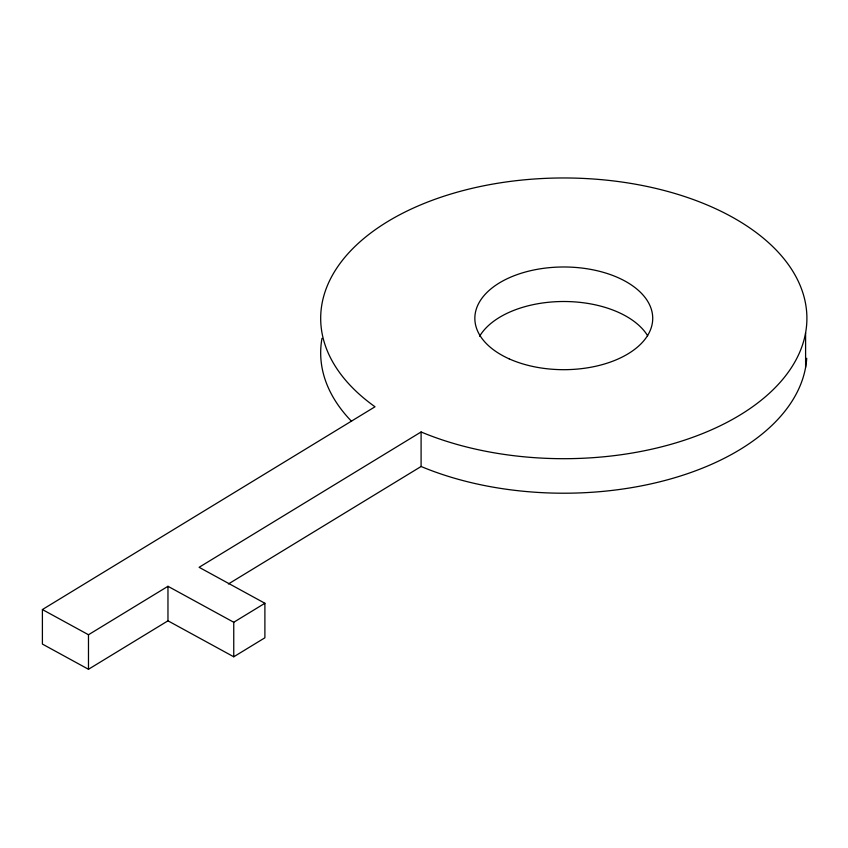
<?xml version="1.0" encoding="UTF-8"?>
<svg xmlns="http://www.w3.org/2000/svg" width="848" height="848" viewBox="0 0 848 848"><rect width="100%" height="100%" fill="white"/><g stroke="black" fill="none" stroke-linecap="round" stroke-linejoin="round"><path stroke-width="1.27" d="M42.4 609.553L375.017 406.775A243.111 140.365 0 0 1 504.73 182.172A243.111 140.365 0 0 1 802.484 344.966A243.111 140.365 0 0 1 421.096 431.971L199.11 567.301L264.894 603.267L264.894 637.791L233.751 656.787L167.968 620.821L88.478 669.273L42.4 644.077L42.4 609.553L88.478 634.749L167.968 586.297L233.751 622.262L264.894 603.267M228.409 583.965L421.096 466.495A243.111 140.365 0 0 0 670.079 479.088A243.111 140.365 0 0 0 806.724 358.259M805.6 332.861L805.6 367.385M421.096 431.971L421.096 466.495M233.751 622.262L233.751 656.787M167.968 586.297L167.968 620.821M88.478 634.749L88.478 669.273M351.549 421.308A243.111 140.365 0 0 1 321.986 338.331M479.608 336.285A88.934 51.346 0 0 1 563.348 301.506A88.934 51.346 0 0 1 647.681 335.808M509.16 358.852A88.934 51.346 0 0 0 651.879 325.388A88.934 51.346 0 0 0 530.329 270.756A88.934 51.346 0 0 0 509.16 358.852"/></g></svg>
